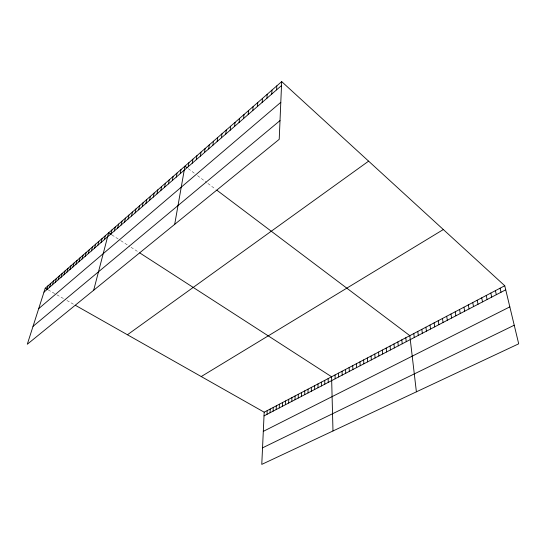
<?xml version="1.0" encoding="UTF-8"?>
<svg xmlns="http://www.w3.org/2000/svg" width="546" height="546" viewBox="0 0 546 546"><rect width="100%" height="100%" fill="white"/><g stroke="black" fill="none" stroke-linecap="round" stroke-linejoin="round"><path stroke-width="0.41" stroke-dasharray="2.73 2.05" d="M48.164 289.878L56.149 294.403M56.873 294.813L65.459 299.672M66.885 300.477L73.928 304.463M111.882 234.91L120.25 240.315M120.891 240.725L129.757 246.451M131.013 247.263L138.486 252.088M188.281 168.659L194.246 173.157M197.529 175.635L206.62 182.487M207.91 183.456L215.561 189.223"/><path stroke-width="0.82" d="M308.033 392.936L308.033 389.148M304.75 394.649L304.764 390.868M301.488 396.355L301.515 392.581M298.246 398.041L298.287 394.273M295.031 399.72L295.079 395.959M291.83 401.392L291.898 397.631M288.657 403.044L288.738 399.297M285.503 404.688L285.599 400.948M282.378 406.326L282.48 402.586M279.265 407.944L279.381 404.217M276.174 409.555L276.303 405.835M273.109 411.158L273.246 407.439M270.058 412.749L270.209 409.036M281.688 81.607L279.211 139.332L27.3 344.246L45.229 288.22L281.688 81.607L504.75 285.742L518.7 343.816L261.773 464.393L264.196 412.196L504.75 285.742M267.028 414.325L267.192 410.619M276.604 89.837L276.802 85.872M271.737 94.069L271.969 90.097M266.926 98.253L267.185 94.281M262.162 102.395L262.449 98.416M257.446 106.497L257.767 102.511M252.784 110.551L253.126 106.566M248.171 114.564L248.539 110.572M243.598 118.543L243.994 114.544M239.08 122.475L239.496 118.468M234.603 126.365L235.046 122.359M230.173 130.221L230.644 126.208M225.785 134.036L226.276 130.023M221.444 137.81L221.963 133.797M217.144 141.55L217.683 137.531M212.885 145.25L213.452 141.23M208.674 148.915L209.255 144.895M204.497 152.546L205.105 148.526M200.368 156.142L200.996 152.116M196.273 159.698L196.922 155.671M192.219 163.22L192.888 159.2M188.206 166.714L188.896 162.688M174.693 224.358L184.944 166.141L186.944 167.649M180.228 173.648L180.958 169.622M176.262 177.102L177.013 173.068M172.338 180.514L173.102 176.488M168.448 183.893L169.233 179.866M164.599 187.244L165.397 183.217M160.783 190.561L161.602 186.534M157.002 193.85L157.842 189.824M153.255 197.106L154.109 193.079M149.549 200.334L150.416 196.307M145.871 203.528L146.758 199.502M142.233 206.695L143.134 202.675M138.623 209.835L139.544 205.808M135.053 212.94L135.981 208.92M131.511 216.018L132.46 212.005M128.003 219.069L128.965 215.056M124.522 222.099L125.498 218.079M121.076 225.095L122.065 221.082M117.663 228.064L118.666 224.051M114.278 231.006L115.295 227M110.92 233.927L111.95 229.921M93.68 290.254L108.64 232.814L111.234 234.493M104.3 239.68L105.351 235.681M101.03 242.526L102.102 238.527M97.795 245.338L98.874 241.346M94.581 248.137L95.673 244.144M91.4 250.901L92.499 246.915M88.247 253.644L89.36 249.659M85.115 256.367L86.241 252.388M82.016 259.063L83.149 255.084M78.938 261.739L80.085 257.767M75.887 264.387L77.047 260.422M72.864 267.021L74.031 263.049M69.868 269.628L71.041 265.663M66.892 272.215L68.079 268.25M63.943 274.774L65.145 270.823M61.022 277.32L62.23 273.369M58.122 279.839L59.337 275.894M55.248 282.343L56.47 278.399M52.396 284.821L53.624 280.883M49.563 287.285L50.805 283.347M46.758 289.721L48.007 285.79M43.973 292.144L281.518 85.565M38.698 308.64L280.801 102.327M33.033 326.344L280.016 120.584M127.436 334.766L368.611 161.152M201.235 376.549L443.332 229.538M264.025 415.895L505.726 289.803M263.302 431.374L509.827 306.872M262.537 447.85L514.236 325.225M45.229 288.22L47.427 289.462M75.328 305.262L264.196 412.196M139.721 252.887L331.586 376.767L332.985 430.971M216.823 190.179L409.814 335.647L416.393 391.83M500.061 288.206L501.01 292.26M495.413 290.649L496.334 294.697M490.806 293.072L491.7 297.12M486.233 295.475L487.1 299.515M481.695 297.857L482.541 301.897M477.197 300.225L478.016 304.259M472.734 302.573L473.525 306.599M468.304 304.9L469.075 308.92M463.916 307.207L464.66 311.227M459.555 309.5L460.278 313.513M455.228 311.773L455.93 315.779M450.941 314.025L451.617 318.031M446.683 316.264L447.338 320.263M442.458 318.489L443.086 322.481M438.267 320.693L438.875 324.679M434.111 322.877L434.698 326.856M429.982 325.047L430.548 329.02M425.887 327.197L426.433 331.169M421.819 329.334L422.345 333.299M417.786 331.456L418.291 335.415M413.786 333.558L414.271 337.517M405.801 337.756L406.244 341.7M401.822 339.851L402.245 343.789M397.877 341.926L398.28 345.857M393.959 343.98L394.342 347.911M390.069 346.027L390.431 349.952M386.206 348.055L386.554 351.972M382.377 350.068L382.705 353.979M378.576 352.068L378.883 355.972M374.795 354.054L375.088 357.951M371.048 356.026L371.328 359.916M367.328 357.978L367.588 361.868M363.636 359.923L363.882 363.8M359.971 361.848L360.196 365.724M356.333 363.759L356.545 367.629M352.723 365.656L352.914 369.526M349.14 367.547L349.31 371.403M345.577 369.417L345.734 373.266M342.042 371.273L342.185 375.122M338.534 373.123L338.663 376.958M335.046 374.952L335.162 378.788M328.153 378.576L328.235 382.398M324.74 380.371L324.809 384.186M321.348 382.152L321.41 385.961M317.99 383.92L318.031 387.721M314.646 385.674L314.673 389.475M311.329 387.421L311.343 391.209"/></g></svg>
